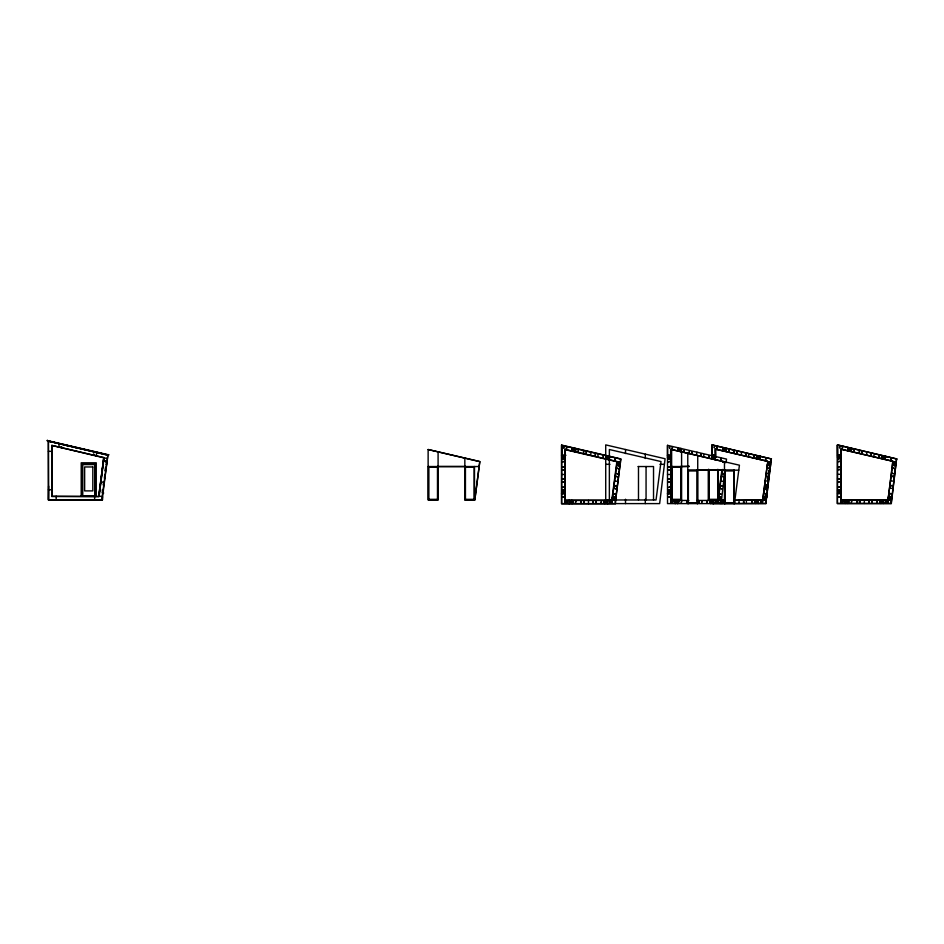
<?xml version="1.0" encoding="UTF-8"?>
<svg xmlns="http://www.w3.org/2000/svg" width="944" height="944" viewBox="0 0 944 944"><rect width="100%" height="100%" fill="white"/><g stroke="black" fill="none" stroke-linecap="round" stroke-linejoin="round"><path stroke-width="1.42" d="M51.79 489.499L51.79 486.962M51.79 451.645L51.79 445.403L104.123 457.604L99.014 496.544L51.79 496.532L51.79 445.403L52.085 496.237M561.692 445.332L561.692 503.6L615.264 503.6L620.692 459.091L561.692 445.332L561.692 457.781L562.707 458.088M562.707 456.672L562.707 455.256L563.415 457.51L563.12 456.672M564.854 449.309L564.854 500.45L612.078 500.45L617.187 461.51L564.854 449.309L564.854 455.551L563.839 455.256M607.688 500.45L607.688 501.453L606.272 501.878M725.051 462.501L726.054 462.631L726.514 459.091L667.514 445.332L667.514 457.781L668.517 457.781M668.14 479.269L670.039 479.269L668.14 478.974M668.942 456.672C669.166 454.229 669.579 459.291 668.517 456.672M670.039 469.982L668.14 469.982L670.039 469.687M734.444 503.6L739.423 465.191L670.665 449.309L670.665 455.551L669.662 455.256L669.662 458.088M698.772 502.975L698.772 501.075M699.079 502.975L699.079 501.075M712.083 457.415L712.083 445.155L712.26 455.386L713.275 455.386M713.688 456.495L713.994 455.657L713.994 456.495M734.538 502.81L734.55 500.898M743.53 502.81L743.542 500.898M757.961 502.42L758.256 503.435L758.256 502.42L755.424 502.42M896.576 458.914L891.313 503.6L837.387 503.6L837.387 445.155L837.576 457.616L838.579 457.616M838.201 478.797L840.101 478.702M838.201 469.817L840.101 469.51L838.201 469.416M839.004 456.495C839.228 454.064 839.641 459.126 838.579 456.495M859.866 502.81L859.854 500.898M869.153 502.81L869.141 500.898M883.265 502.42L883.572 503.435L883.572 502.42L880.74 502.42M746.385 502.385L746.385 501.323M98.766 496.237L103.805 457.533L99.061 496.237M464.837 458.111L464.837 499.978L474.797 499.978L479.776 461.557L428.128 449.521L428.128 499.978L438.087 499.978L438.087 451.846M719.812 488.343L720.189 485.44M98.742 496.237L103.805 457.805L52.156 445.485M104.123 457.604L103.71 460.814L106.837 461.227M102.695 489.735L102.613 491.623M103.321 484.614L103.698 481.747M105.162 470.962L105.575 467.41M102.53 492.249L102.389 489.7M103.427 485.428L103.805 482.537M104.371 478.195L104.749 475.316M105.327 470.973L105.704 468.082M106.412 462.713L106.176 463.315M102.188 499.695L107.852 455.02L48.439 441.155L52.687 442.146M474.797 499.978L479.835 461.628L428.128 449.521M613.128 500.167L613.73 498.821M613.494 497.37L612.455 497.535M617.777 464.861L616.81 464.424M618.143 462.053L618.367 463.504M614.261 500.32L615.299 500.155M614.627 497.512L614.025 498.857M618.898 465.003L618.674 463.551M619.264 462.194L620.232 462.631M615.429 500.462L620.904 458.937L561.503 445.084L561.503 503.789L615.429 503.789L615.429 500.462L611.83 499.99M721.877 470.147L717.888 500.45L697.014 500.45M722.915 462.218L723.01 461.51M722.313 469.451L718.301 499.978L708.342 499.978L708.342 469.451M718.95 500.167L719.316 497.37M720.071 500.32L720.449 497.512M722.337 486.066L720.484 485.511L722.372 485.759M723.552 476.85L721.7 476.307L723.588 476.555M721.086 503.6L724.473 474.62M763.708 500.001L764.074 497.193M768.345 464.684L768.711 461.876M765.938 489.676L766.504 485.381M764.829 500.143L765.195 497.346M769.466 464.837L769.844 462.029M766.434 489.075L767.012 484.744M766.752 489.122L767.319 484.791M767.885 480.449L768.263 477.558M768.841 473.227L769.218 470.336M766.339 493.476L766.245 495.364M766.764 489.794L767.519 484.06M767.85 481.912L768.428 477.581M768.805 474.69L769.372 470.36M766.162 495.978L766.021 493.429M767.059 489.157L767.625 484.827M768.003 481.936L768.581 477.605M768.959 474.714L769.525 470.383M770.044 466.442L769.808 467.044M890.511 485.664L892.434 485.617L890.511 485.641M889.012 500.001L889.378 497.193M890.593 488.225L891.655 488.367M893.649 464.684L894.027 461.876M892.847 476.307L893.649 476.39M890.133 500.143L890.511 497.346M890.924 493.936L889.897 493.5L890.959 493.641M894.782 464.837L895.148 462.029M896.576 458.914L891.136 503.435L891.313 500.285L888.009 499.872M762.681 500.273L767.767 461.345L715.422 449.132L715.422 455.386L714.407 455.079L714.407 456.495M892.528 465.439L892.776 461.309L887.985 500.273L840.726 500.273L840.726 449.132L893.071 461.345L888.009 499.978L840.726 499.978M597.871 455.928L598.118 454.89M47.2 440.86L47.353 440.223M48.498 441.178L107.805 455.22M58.599 447.267L59.425 443.727M61.159 447.586L61.384 446.595M61.443 447.657L61.679 446.665M68.239 445.993L63.991 444.789M93.385 455.102L93.609 454.111M93.668 455.161L93.904 454.182M96.04 455.999L96.866 452.459M108.572 455.173L108.725 454.536M571.651 451.185L572.477 447.645M572.04 450.984L571.981 449.934M573.456 449.851L574.743 450.571M573.527 449.556L572.241 448.825M574.212 451.492L574.448 450.512M574.931 448.412L575.002 449.474M574.507 451.562L575.226 448.483M590.472 455.279L591.192 452.211M606.437 459.008L607.157 455.928M607.452 455.999L606.933 456.92M608.148 457.934L606.673 458.017M608.207 457.639L609.682 457.557M608.904 459.586L609.423 458.666M609.399 457.486L609.918 456.577M609.104 459.917L609.93 456.377M677.568 450.913L678.288 447.845M677.863 450.984L678.099 450.005M678.347 448.896L678.583 447.904M680.034 451.492L680.27 450.512M680.518 449.403L680.754 448.412M680.329 451.562L681.049 448.483M683.904 451.326L684.152 450.276L684.199 451.385M689.085 452.53L689.321 451.492L689.38 452.601M691.763 453.58L692.2 451.728L692.058 453.651M696.294 455.279L697.014 452.211M703.693 455.94L703.929 454.89M712.26 459.008L712.98 455.928M712.555 459.079L712.779 458.088M713.039 456.979L713.275 455.999M715.788 449.226L767.448 461.262M716.59 449.415L717.31 446.335M716.885 449.486L717.605 446.406M714.726 459.586L714.95 458.595M715.21 457.486L715.446 456.507M715.021 459.645L715.741 456.577M722.325 450.748L723.045 447.668M722.62 450.819L722.844 449.828M723.104 448.719L723.34 447.739M724.791 451.326L725.016 450.335M725.275 449.226L725.511 448.247M725.086 451.385L725.794 448.317M726.219 449.049L725.783 450.913L726.514 449.12M734.078 451.315L733.842 452.353L734.373 451.385M736.521 453.415L737.252 451.621L736.816 453.486M741.052 455.114L741.819 451.834M745.43 456.129L746.149 453.061M745.866 455.586L745.996 453.663M748.439 455.763L748.981 454.796M753.867 455.928L753.619 456.967L754.162 455.999M756.309 458.029L756.746 456.164L756.604 458.088M757.017 458.831L757.737 455.763M757.312 458.902L757.536 457.923M757.796 456.813L758.02 455.822M759.483 459.409L759.708 458.418M759.967 457.321L760.191 456.33M759.767 459.48L760.486 456.4M765.206 460.743L765.926 457.675M765.501 460.814L766.221 457.734M841.092 449.226L892.753 461.262M841.906 449.415L842.614 446.335M842.19 449.486L842.909 446.406M847.629 450.748L848.349 447.668M847.924 450.819L848.16 449.828M848.408 448.719L848.644 447.739M849.399 449.379C851.771 450.123 846.756 449.427 849.494 448.978M850.096 451.326L850.332 450.335M850.579 449.226L850.815 448.247M850.391 451.385L851.11 448.317M851.523 449.049L851.087 450.913L851.818 449.12M861.825 453.415L862.261 451.551L862.12 453.486M866.356 455.114L867.123 451.834M873.755 455.763L874.286 454.796M879.171 455.928L878.923 456.967L879.466 455.999M881.613 458.029L882.05 456.164L881.908 458.088M882.321 458.831L883.041 455.763M882.616 458.902L882.841 457.923M883.1 456.813L883.336 455.822M884.788 459.409L885.012 458.418M885.271 457.321L885.507 456.33M885.083 459.48L885.802 456.4M890.522 460.743L891.242 457.675M890.817 460.814L891.525 457.734M48.439 441.426L48.628 499.695M48.439 451.338L52.085 451.338M712.26 455.079L715.422 455.079M837.576 455.079L840.726 455.079M561.503 455.256L565.952 455.256M667.514 455.256L670.665 455.256M837.576 455.386L838.579 455.386M667.514 455.551L668.517 455.551M563.415 456.672L563.839 458.088M839.723 457.616L840.726 457.616M669.662 457.781L670.665 457.781M561.692 458.088L564.854 458.088M667.514 458.088L670.665 458.088M837.576 457.911L840.726 457.911M605.718 464.318L609.954 464.318M659.962 464.318L664.364 464.318M689.262 466.242L680.695 466.537M428.128 466.537L479.186 466.537M638.038 466.537L653.531 466.537L653.531 499.978M671.632 466.537L689.262 466.537M428.729 466.843L437.485 466.843M465.439 466.843L474.195 466.843M672.234 466.843L680.99 466.843M428.729 467.138L437.485 467.138M465.439 467.138L474.195 467.138M672.234 467.138L680.99 467.138M687.775 470.171L738.774 470.171M688.377 470.466L697.132 470.466M725.075 470.466L733.83 470.466M688.377 470.773L697.132 470.773M725.075 470.773L733.83 470.773M837.576 474.301L840.726 474.301M561.692 474.478L564.854 474.478M667.514 474.478L670.665 474.478M837.576 478.702L840.738 478.702M837.576 479.009L840.738 479.009M48.628 486.077L48.439 499.695L102.377 499.695M48.439 489.783L52.085 489.783M837.576 490.703L840.726 490.703L840.726 493.228L839.723 493.228M561.692 490.868L564.854 490.868M837.576 490.998L838.579 490.703L838.579 493.535M839.723 490.998L840.726 490.998M561.692 491.175L562.707 490.868M669.662 491.175L670.665 491.175M563.12 492.284L562.707 493.7M563.415 492.284L563.839 490.868M837.576 493.228L838.579 493.228M564.854 493.405L563.839 493.7M667.514 493.405L668.517 493.405M669.662 493.405L670.665 493.405L670.665 490.868C665.201 491.293 669.697 489.842 668.517 493.7M561.503 493.7L565.149 493.7M667.514 493.7L670.665 493.7M837.576 493.535L840.726 493.535M81.208 495.836L96.253 495.836M51.79 496.237L99.037 496.532M102.188 496.544L107.946 454.925L48.345 441.013L48.345 499.978L102.471 499.978L102.471 496.556M428.729 499.376L437.485 499.376M465.439 499.376L474.195 499.376M672.234 499.376L680.99 499.376M708.944 499.376L717.7 499.376M428.729 499.671L437.485 499.671M465.439 499.671L474.195 499.671M672.234 499.671L680.99 499.671M708.944 499.671L717.7 499.671M612.278 499.978L609.364 499.978L609.364 459.445M615.051 499.978L656.033 499.978L661.012 461.557L609.364 449.521L609.364 456.731M721.263 499.978L724.19 499.978M721.263 500.273L724.19 500.273M733.571 500.273L762.646 500.273M688.813 500.45L670.665 500.45L670.665 449.309M722.644 501.288L721.228 501.701M755.424 501.288L758.256 501.288L758.256 500.273L758.256 503.435M845.116 501.288L847.948 501.288M880.74 501.288L883.572 501.288L883.572 500.273L883.572 503.435M569.232 501.453L570.648 501.878M572.064 501.453L571.769 500.45M604.856 501.453L605.151 500.45M675.054 501.453L677.886 501.453M710.679 501.453L713.511 501.453M715.741 501.488L715.741 502.562M720.39 501.701L722.066 501.701L720.39 502.007M722.644 502.42L721.228 502.007M845.116 502.42L847.948 502.42M569.232 502.597L569.539 503.6M572.064 502.597L570.648 502.173M604.856 502.597L606.272 502.173M607.688 502.597L607.381 503.6M675.054 502.597L677.886 502.597M710.679 502.597L713.511 502.597M688.377 503.01L697.132 503.01M725.075 503.01L733.83 503.01M688.377 503.305L697.132 503.305M725.075 503.305L733.83 503.305M766.009 503.435L712.083 503.6M891.313 503.435L837.387 503.435L837.576 445.155M615.606 503.6L659.644 503.6L665.095 458.749L605.718 444.884L605.718 455.987M767.224 465.439L762.705 499.978L734.408 500.273M893.024 461.746L896.151 462.159M892.977 462.041L893.98 462.171M895.113 462.324L896.116 462.454M892.694 464.259L893.697 464.389M894.818 464.531L895.821 464.66M892.646 464.554L895.785 464.967M891.136 476.083L894.263 476.496M891.101 476.378L894.228 476.791M767.708 461.746L770.847 462.159M767.673 462.041L768.676 462.171M769.797 462.324L770.8 462.454M767.378 464.259L768.381 464.389M769.513 464.531L770.516 464.66M767.342 464.554L770.469 464.967M890.511 480.803L893.649 481.216M769.915 465.793L770.54 465.876M769.738 466.407L770.457 466.501M722.962 461.923L726.089 462.324M769.596 468.283L770.21 468.366M765.206 480.803L768.333 481.216M888.375 497.063L891.514 497.476M888.339 497.358L889.342 497.488M890.463 497.641L891.466 497.771M616.845 461.876L620.456 462.348M888.044 499.577L889.047 499.706M890.18 499.848L891.183 499.978M616.774 464.719L619.901 465.132M767.13 485.594L765.242 485.346L767.094 485.889M720.449 480.98L723.588 481.393M766.198 494.09L766.823 494.172M765.95 495.954L767.319 496.768L765.879 496.579M763.071 497.063L766.198 497.476M763.035 497.358L764.038 497.488M765.159 497.641L766.162 497.771M762.74 499.577L763.743 499.706M764.864 499.848L765.867 499.978M762.705 499.872L766.021 500.285L766.009 503.6L667.514 503.6L667.514 445.332M614.627 480.98L617.765 481.393M718.313 497.228L721.452 497.641M718.278 497.535L719.281 497.665M720.402 497.807L721.405 497.948M717.983 499.742L718.986 499.872M720.119 500.025L721.122 500.155M717.947 500.037L721.074 500.45M612.491 497.228L615.63 497.641M614.579 497.807L615.594 497.948M612.125 500.037L615.264 500.45M103.781 457.958L107.392 458.43M103.746 460.519L104.749 460.648M105.87 460.802L106.873 460.932M106.283 462.064L107.002 462.159M106.094 462.666L106.825 462.761M105.952 464.554L106.578 464.625M100.937 481.853L104.076 482.266M102.566 490.349L103.191 490.432M102.318 492.213L103.687 493.028L102.235 492.839M98.766 496.072L102.377 496.544L102.377 499.872M848.125 448.66L850.874 449.297M882.817 456.743L885.566 457.392M847.865 449.757L850.615 450.406M882.557 457.852L885.307 458.489M722.809 448.66L725.57 449.297M757.501 456.743L760.262 457.392M722.561 449.757L725.311 450.406M757.241 457.852L760.003 458.489M678.063 448.825L680.813 449.474M712.744 456.92L715.505 457.557M677.804 449.934L680.553 450.571M712.496 458.017L715.245 458.666M723.34 461.628L671.632 449.521L671.632 499.978L681.592 499.978L681.592 451.846M47.271 440.565L108.654 454.843M72.476 446.783L76.724 447.775M883.265 500.273L883.265 501.288M881.035 500.273L881.035 501.288M881.035 502.42L881.035 503.435M880.74 500.273L880.74 503.435M868.846 500.898L868.834 502.81M864.338 500.273L864.338 503.435M859.559 500.898L859.559 502.81M859.547 500.898L859.547 502.81M847.948 500.273L847.948 503.435M847.641 500.273L847.641 501.288M847.641 502.42L847.641 503.435M845.423 501.288L845.116 500.273L845.116 503.435M845.423 502.42L845.423 503.435M841.033 499.978L841.021 449.202L840.726 455.386L839.723 455.079L839.723 457.911M839.723 490.703L839.723 493.535M838.579 455.079L838.579 457.911M757.961 500.273L757.961 501.288M755.731 500.273L755.731 501.288M755.731 502.42L755.731 503.435M755.424 500.273L755.424 503.435M743.848 500.898L743.825 502.81M739.034 500.273L739.034 503.435M734.137 470.171L734.137 503.6M733.83 470.171L733.83 503.6M725.381 470.171L696.825 470.171M725.075 470.171L725.075 503.6M724.78 470.171L724.78 503.6M724.473 461.71L724.473 503.6M722.644 500.273L722.644 503.435M722.337 500.273L722.337 501.288M722.337 502.42L722.337 503.435M720.107 502.42L720.107 503.435M719.812 502.42L719.812 503.435M717.995 469.451L717.995 499.978M717.7 469.451L717.7 499.978M715.717 457.403L715.41 449.202L715.422 457.911M713.511 500.45L713.511 503.6M713.275 455.079L713.275 456.495M713.204 500.45L713.204 501.453M713.204 502.597L713.204 503.6M712.26 445.155L712.26 457.415M710.974 500.45L710.974 501.453M710.974 502.597L710.974 503.6M710.679 500.45L710.679 503.6M708.944 469.451L708.944 499.978M708.637 469.451L708.637 499.978M697.734 455.468L697.734 503.6M697.427 470.171L697.427 503.6M697.132 470.171L697.132 503.6M688.377 470.171L688.377 503.6M688.07 470.171L688.07 503.6M687.775 453.144L687.775 503.6M681.297 466.537L681.297 499.978M680.99 466.537L680.99 499.978M677.886 500.45L677.886 503.6M677.58 500.45L677.58 501.453M677.58 502.597L677.58 503.6M675.361 501.453L675.054 500.45L675.054 503.6M675.361 502.597L675.361 503.6M672.234 466.537L672.234 499.978M671.939 466.537L671.939 499.978M669.662 490.868L669.662 493.7M668.517 455.256L668.517 458.088M646.062 466.537L646.062 499.978M645.295 454.158L645.295 458.513M645.295 499.234L645.295 503.6M638.486 466.537L638.486 499.978M625.506 449.521L625.506 453.557M625.506 499.234L625.506 503.6M607.7 500.155L607.7 503.789M605.718 458.772L605.718 500.698M604.856 500.45L604.856 503.6M588.466 500.45L588.466 503.6M572.064 500.45L572.064 503.6M569.244 500.155L569.244 503.789M474.49 466.537L474.49 499.978M474.195 466.537L474.195 499.978M465.734 466.537L437.19 466.537M465.439 466.537L465.439 499.978M465.132 466.537L465.132 499.978M437.78 466.537L437.78 499.978M437.485 466.537L437.485 499.978M428.729 466.537L428.729 499.978M428.434 466.537L428.434 499.978M96.253 496.237L96.253 462.796L81.208 462.796L81.208 496.237M95.108 495.836L95.108 464.188L82.352 464.188L82.352 495.836M94.789 495.836L94.789 464.578L82.683 464.578L82.683 495.836M94.636 496.237L94.636 499.872M56.18 496.237L56.18 499.872M562.317 478.974L564.217 479.269L562.317 478.974M583.663 501.075L583.97 502.975L583.663 501.075M616.869 461.722L611.795 500.226L565.149 500.155L565.149 449.663L616.869 461.722M613.234 496.45L615.087 496.992L613.234 496.45M614.662 485.511L616.515 486.066L614.662 485.511M615.877 476.307L617.73 476.85L615.877 476.307M617.317 465.368L619.17 465.923L617.317 465.368M614.013 493.677L615.04 494.113L614.013 493.677M614.709 488.402L615.736 488.839L614.709 488.402M616.668 473.534L617.683 473.971L616.668 473.534M617.352 468.259L618.379 468.696L617.352 468.259M613.836 497.995L613.919 499.695L613.836 497.995M618.485 462.678L618.556 464.377L618.485 462.678M719.045 496.45L720.897 496.992L719.045 496.45M719.835 493.677L720.862 494.113L719.835 493.677M720.532 488.402L721.546 488.839L720.532 488.402M722.49 473.534L723.505 473.971L722.479 473.534M719.658 497.995L719.741 499.695L719.658 497.995M763.802 496.273L765.655 496.851L763.802 496.273M766.457 476.142L768.298 476.685L766.457 476.142M767.885 465.203L769.738 465.77L767.885 465.203M764.593 493.5L765.608 493.936L764.593 493.5M765.289 488.225L766.304 488.662L765.277 488.237M767.236 473.357L768.263 473.794L767.236 473.357M767.932 468.094L768.959 468.531L767.932 468.094M764.416 497.818L764.487 499.518L764.416 497.818M769.053 462.501L769.136 464.212L769.053 462.501M771.272 458.914L765.82 503.435L771.272 458.914M889.106 496.273L890.959 496.851L889.106 496.273M893.201 465.203L895.042 465.77L893.201 465.203M892.552 473.357L893.567 473.794L892.54 473.357M893.236 468.094L894.263 468.531L893.236 468.094M889.72 497.818L889.803 499.518L889.72 497.818M894.357 462.501L894.44 464.212L894.357 462.501M563.721 446.878L563.769 447.987L563.721 446.878M566.601 447.114L566.459 449.037L566.601 447.114M572.701 449.368L574.271 450.04L572.701 449.368M575.639 449.226L575.498 451.149L575.639 449.226M578.33 450.276L578.377 451.385L578.33 450.276M583.51 451.492L583.557 452.601L583.51 451.492M586.377 451.728L586.248 453.651L586.377 451.728M595.428 453.84L595.286 455.763L595.428 453.84M603.287 456.094L603.334 457.215L603.287 456.094M606.166 456.341L606.024 458.265L606.166 456.341M607.393 457.451L608.963 458.123L607.393 457.451M615.217 458.454L615.075 460.377L615.217 458.454M669.544 446.878L669.591 447.987L669.544 446.878M672.411 447.114L672.281 449.037L672.411 447.114M678.524 449.368L680.093 450.04L678.524 449.368M681.462 449.226L681.32 451.149L681.462 449.226M701.25 453.84L701.109 455.763L701.25 453.84M709.109 456.094L709.156 457.215L709.109 456.094M712.142 444.919L771.449 458.961L712.142 444.919M711.988 456.341L711.847 458.265L711.988 456.341M714.289 446.701L714.348 447.81L714.289 446.701M713.216 457.451L714.785 458.123L713.216 457.451M721.027 458.454L720.897 460.377L721.027 458.454M723.281 449.191L724.85 449.863L723.281 449.191M728.898 450.111L728.957 451.22L728.898 450.111M757.973 457.285L759.531 457.958L757.973 457.285M837.446 444.919L896.753 458.961L837.446 444.919M839.605 446.701L839.653 447.81L839.605 446.701M854.214 450.111L854.261 451.22L854.214 450.111M859.382 451.315L859.441 452.424L859.382 451.315M871.312 453.663L871.17 455.586L871.312 453.663M883.277 457.285L884.847 457.958L883.277 457.285M840.101 458.489L838.201 458.784L840.101 458.477M564.217 458.654L562.317 458.961L564.217 458.654M670.039 458.654L668.14 458.961L670.039 458.654M839.688 461.345L838.614 461.64L839.688 461.345M563.804 461.51L562.73 461.817L563.804 461.51M669.626 461.51L668.553 461.817L669.626 461.51M839.688 466.655L838.614 466.961L839.688 466.655M92.819 466.961L84.641 466.961L84.641 490.892L92.819 490.892L92.819 466.961M563.804 466.832L562.73 467.127L563.804 466.832M669.626 466.832L668.553 467.127L669.626 466.832M564.217 469.687L562.317 469.982L564.217 469.687M839.688 481.652L838.614 481.959L839.688 481.652M563.804 481.829L562.73 482.124L563.804 481.829M669.626 481.829L668.553 482.124L669.626 481.829M839.688 486.974L838.614 487.269L839.688 486.974M563.804 487.139L562.73 487.446L563.804 487.139M669.626 487.139L668.553 487.446L669.626 487.139M840.101 489.818L838.201 490.125L840.101 489.818M564.217 489.995L562.317 490.302L564.217 489.995M670.039 489.995L668.14 490.302L670.039 489.995M839.299 491.281L839.004 492.957L839.299 491.281M563.415 491.446L563.12 493.122L563.415 491.446M669.237 491.446L668.942 493.122L669.237 491.446M839.688 496.709L838.614 497.016L839.688 496.709M563.804 496.886L562.73 497.181L563.804 496.886M669.626 496.886L668.553 497.181L669.626 496.886M715.729 500.898L715.422 502.81L715.729 500.898M723.529 500.898L723.21 502.81L723.517 500.898M754.87 500.898L754.551 502.81L754.858 500.898M762.646 500.898L762.351 502.81L762.646 500.898M841.033 500.898L840.726 502.81L841.033 500.898M848.833 500.898L848.526 502.81L848.821 500.898M880.174 500.898L879.867 502.81L880.162 500.898M887.962 500.898L887.655 502.81L887.962 500.898M565.149 501.075L564.854 502.975L565.149 501.075M572.937 501.075L572.642 502.975L572.937 501.075M593.257 501.075L592.95 502.975L593.257 501.075M604.278 501.075L603.983 502.975L604.278 501.075M612.078 501.075L611.771 502.975L612.078 501.075M670.972 501.075L670.665 502.975L670.972 501.075M678.76 501.075L678.453 502.975L678.76 501.075M710.1 501.075L709.805 502.975L710.1 501.075M717.9 501.075L717.593 502.975L717.9 501.075M752.002 501.323L751.695 502.385L752.002 501.323M760.793 501.323L760.486 502.385L760.793 501.323M842.909 501.323L842.614 502.385L842.909 501.323M851.677 501.323L851.382 502.385L851.677 501.323M856.999 501.323L856.692 502.385L856.999 501.323M871.996 501.323L871.69 502.385L871.996 501.323M877.306 501.323L877.011 502.385L877.306 501.323M886.097 501.323L885.802 502.385L886.097 501.323M567.037 501.488L566.73 502.562L567.037 501.488M575.793 501.488L575.498 502.562L575.793 501.488M581.115 501.488L580.808 502.562L581.115 501.488M596.112 501.488L595.806 502.562L596.112 501.488M601.422 501.488L601.127 502.562L601.422 501.488M610.213 501.488L609.918 502.562L610.213 501.488M672.848 501.488L672.553 502.562L672.848 501.488M681.615 501.488L681.32 502.562L681.615 501.488M686.937 501.488L686.63 502.562L686.937 501.488M701.935 501.488L701.628 502.562L701.935 501.488M707.245 501.488L706.95 502.562L707.245 501.488M757.69 501.701L756.002 502.007L757.69 501.701M847.37 501.701L845.694 502.007L847.37 501.701M882.994 501.701L881.318 502.007L882.994 501.701M571.486 501.878L569.81 502.173L571.486 501.878M607.11 501.878L605.434 502.173L607.11 501.878M677.308 501.878L675.633 502.173L677.308 501.878M712.932 501.878L711.257 502.173L712.932 501.878"/></g></svg>
